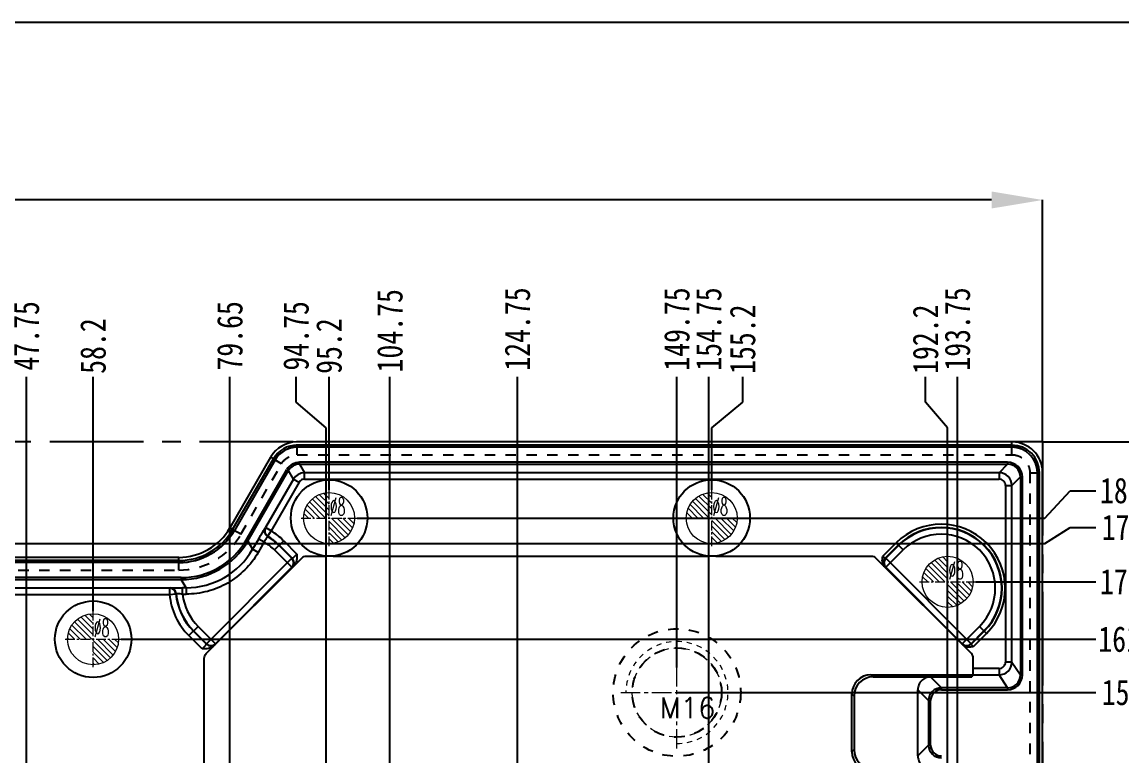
# Model space of a CAD drawing. Header units: millimetres. Extents: x -1265 to 1982, y -12197 to 1934.
# Drawn here: x 116.4 to 288.9, y -3887 to -3772 of the extents above; entities that cross this region are included whole.
import ezdxf
from ezdxf.enums import TextEntityAlignment as Align

# ---------------------------------------------------------------- set-up
doc = ezdxf.new("R2010")
doc.units = ezdxf.units.MM
doc.header["$LTSCALE"] = 16.335
doc.header["$PDMODE"] = 3
doc.header["$PDSIZE"] = 0.3125
doc.linetypes.add('CENTER', pattern=[0.6, 0.375, -0.075, 0.075, -0.075])
doc.linetypes.add('HIDDEN', pattern=[0.2, 0.1, -0.1])
doc.layers.get('0').update_dxf_attribs({"linetype": 'CONTINUOUS'})
doc.layers.get('Defpoints').update_dxf_attribs({"linetype": 'CONTINUOUS'})
doc.layers.add('DEFAULT_2', color=8, linetype='HIDDEN')
doc.layers.add('DIM', color=3, linetype='CONTINUOUS')
doc.layers.add('epin', color=13, linetype='CONTINUOUS', lineweight=9)
doc.layers.add('screw', color=33, linetype='CONTINUOUS', lineweight=13)
doc.styles.get("Standard").update_dxf_attribs({"font": 'txt', "width": 0.8})
doc.styles.add('TXT', font='txt.shx', dxfattribs={"bigfont": 'gbcbig.shx'})
doc.styles.add('TXT05', font='txt.shx', dxfattribs={"width": 0.5, "bigfont": 'gbcbig.shx'})
doc.dimstyles.new('11', dxfattribs={"dimtxt": 8, "dimasz": 8, "dimexe": 0, "dimexo": 0, "dimgap": 0, "dimtad": 0, "dimdsep": 46, "dimtxsty": 'Standard', "dimcen": 0, "dimclrd": 4, "dimclre": 4, "dimclrt": 6, "dimazin": 0, "dimtp": 0.01, "dimtm": 0.01, "dimtfac": 1, "dimtofl": 0, "dimtmove": 0, "dimatfit": 3, "dimfxl": 0, "dimtolj": 1, "dimarcsym": 0})

# ---------------------------------------------------------------- blocks, each defined once
blk = doc.blocks.new('*D653')
at = {"color": 4, "lineweight": -2}
for p, q in [((-137.77, -3837.82), (-137.77, -3799.89)), ((-129.77, -3799.89), (40.43, -3799.89)), ((268.42, -3799.89), (68.17, -3799.89)), ((276.42, -3837.82), (276.42, -3799.89))]:
    blk.add_line(p, q, dxfattribs=at)
at = {"color": 4}
for points in [[(-129.77, -3798.56), (-129.77, -3801.22), (-137.77, -3799.89)], [(268.42, -3798.56), (268.42, -3801.22), (276.42, -3799.89)]]:
    blk.add_solid(points, dxfattribs=at)
at = {"layer": 'Defpoints', "color": 0}
for p in [(-137.77, -3799.89), (-137.77, -3837.82), (276.42, -3837.82, 0)]:
    blk.add_point(p, dxfattribs=at)
at = {"color": 6, "insert": (54.3, -3799.89), "char_height": 8, "attachment_point": 5}
blk.add_mtext('\\A1;414.18', dxfattribs=at)
blk = doc.blocks.new('*D654')
at = {"color": 4, "lineweight": -2}
for p, q in [((276.42, -3837.82), (312.67, -3837.82)), ((312.67, -3845.82), (312.67, -4025.22)), ((312.67, -4215.36), (312.67, -4057.22)), ((276.42, -4223.36), (312.67, -4223.36))]:
    blk.add_line(p, q, dxfattribs=at)
at = {"color": 4}
for points in [[(311.33, -3845.82), (314, -3845.82), (312.67, -3837.82)], [(311.33, -4215.36), (314, -4215.36), (312.67, -4223.36)]]:
    blk.add_solid(points, dxfattribs=at)
at = {"layer": 'Defpoints', "color": 0}
for p in [(276.42, -3837.82), (276.42, -4223.36), (312.67, -4223.36)]:
    blk.add_point(p, dxfattribs=at)
at = {"color": 6, "insert": (312.67, -4041.22), "char_height": 8, "attachment_point": 5, "rotation": 90}
blk.add_mtext('\\A1;385.54', dxfattribs=at)
blk = doc.blocks.new('screw_m16_g')
at = {"layer": 'screw', "color": 1, "linetype": 'CENTER', "ltscale": 0.497582}
for p, q in [((0, -8.8), (0, 8.8)), ((-8.8, 0), (8.8, 0))]:
    blk.add_line(p, q, dxfattribs=at)
at = {"layer": 'screw', "color": 33, "linetype": 'HIDDEN', "ltscale": 0.497582}
blk.add_circle((0, 0), 7, dxfattribs=at)
at = {"layer": 'screw', "color": 92, "linetype": 'HIDDEN', "ltscale": 0.497582}
blk.add_arc((0, 0), 8, 270, 180, dxfattribs=at)
at = {"layer": 'screw', "color": 6, "style": 'TXT'}
blk.add_text('M16', height=3.2, dxfattribs=at).set_placement((-2.72, -4))
blk = doc.blocks.new('epin_ejp_8')
at = {"layer": 'epin'}
h = blk.add_hatch(dxfattribs=at)
h.set_pattern_fill('_ANSI31', color=123, scale=0.2, angle=90, style=0)
h.set_pattern_definition([(135, (-2636.1445, 786.8366), (-0.4490128, -0.4490128), [])])
h.paths.add_polyline_path([(0, 4, 0.414214), (-4, 0), (0, 0)])
h.paths.add_polyline_path([(4, 0), (0, 0), (0, -4, 0.414214)])
at = {"layer": 'epin', "color": 1, "linetype": 'CENTER', "ltscale": 0.248791}
for p, q in [((0, -4.4), (0, 4.4)), ((-4.4, 0), (4.4, 0))]:
    blk.add_line(p, q, dxfattribs=at)
at = {"layer": 'epin'}
blk.add_circle((0, 0), 4, dxfattribs=at)
at = {"layer": 'epin', "color": 6, "style": 'TXT05', "width": 0.5}
blk.add_text('%%c8', height=2.8, dxfattribs=at).set_placement((1.33, 1.8), align=Align.MIDDLE)
blk = doc.blocks.new('09')
at = {"layer": 'epin'}
for p in [(95.45, 2227.99), (155.45, 2227.99), (192.45, 2217.99), (58.45, 2208.99)]:
    blk.add_blockref('epin_ejp_8', p, dxfattribs=at)
blk = doc.blocks.new('*D727')
at = {"layer": 'Defpoints', "color": 0}
for p in [(219.07, -3877.1), (284.75, -3877.1), (69.32, -4030.59)]:
    blk.add_point(p, dxfattribs=at)
at = {"layer": 'DIM', "color": 4, "lineweight": -2}
blk.add_line((219.07, -3877.1), (284.75, -3877.1), dxfattribs=at)
at = {"layer": 'DIM', "color": 6, "insert": (292.22, -3877.1), "char_height": 4, "attachment_point": 5}
blk.add_mtext('\\A1;153.49', dxfattribs=at)
blk = doc.blocks.new('*D728')
at = {"layer": 'Defpoints', "color": 0}
for p in [(131.92, -3868.75), (284.75, -3868.75), (69.32, -4030.59)]:
    blk.add_point(p, dxfattribs=at)
at = {"layer": 'DIM', "color": 4, "lineweight": -2}
blk.add_line((131.92, -3868.75), (284.75, -3868.75), dxfattribs=at)
at = {"layer": 'DIM', "color": 6, "insert": (291.69, -3868.75), "char_height": 4, "attachment_point": 5}
blk.add_mtext('\\A1;161.85', dxfattribs=at)
blk = doc.blocks.new('*D729')
at = {"layer": 'Defpoints', "color": 0}
for p in [(284.75, -3851.24), (86.92, -3853.75), (69.32, -4030.59)]:
    blk.add_point(p, dxfattribs=at)
at = {"layer": 'DIM', "color": 4, "lineweight": -2}
for p, q in [((276.75, -3853.75), (280.75, -3851.24)), ((280.75, -3851.24), (284.75, -3851.24)), ((86.92, -3853.75), (276.75, -3853.75))]:
    blk.add_line(p, q, dxfattribs=at)
at = {"layer": 'DIM', "color": 6, "insert": (292.22, -3851.24), "char_height": 4, "attachment_point": 5}
blk.add_mtext('\\A1;176.85', dxfattribs=at)
blk = doc.blocks.new('*D730')
at = {"layer": 'Defpoints', "color": 0}
for p in [(265.92, -3859.75), (284.75, -3859.75), (69.32, -4030.59)]:
    blk.add_point(p, dxfattribs=at)
at = {"layer": 'DIM', "color": 4, "lineweight": -2}
blk.add_line((265.92, -3859.75), (284.75, -3859.75), dxfattribs=at)
at = {"layer": 'DIM', "color": 6, "insert": (291.95, -3859.75), "char_height": 4, "attachment_point": 5}
blk.add_mtext('\\A1;170.85', dxfattribs=at)
blk = doc.blocks.new('*D731')
at = {"layer": 'Defpoints', "color": 0}
for p in [(284.75, -3845.46), (168.92, -3849.75), (69.32, -4030.59)]:
    blk.add_point(p, dxfattribs=at)
at = {"layer": 'DIM', "color": 4, "lineweight": -2}
for p, q in [((276.75, -3849.75), (280.75, -3845.46)), ((280.75, -3845.46), (284.75, -3845.46)), ((168.92, -3849.75), (276.75, -3849.75))]:
    blk.add_line(p, q, dxfattribs=at)
at = {"layer": 'DIM', "color": 6, "insert": (291.95, -3845.46), "char_height": 4, "attachment_point": 5}
blk.add_mtext('\\A1;180.85', dxfattribs=at)
blk = doc.blocks.new('*D740')
at = {"layer": 'Defpoints', "color": 0}
for p in [(117.07, -3827.59), (117.07, -3995.7), (69.32, -4030.59)]:
    blk.add_point(p, dxfattribs=at)
at = {"layer": 'DIM', "color": 4, "lineweight": -2}
blk.add_line((117.07, -3995.7), (117.07, -3827.59), dxfattribs=at)
at = {"layer": 'DIM', "color": 6, "insert": (117.07, -3821.19), "char_height": 4, "attachment_point": 5, "rotation": 90}
blk.add_mtext('\\A1;47.75', dxfattribs=at)
blk = doc.blocks.new('*D741')
at = {"layer": 'Defpoints', "color": 0}
for p in [(148.97, -3827.59), (148.97, -3969.9), (69.32, -4030.59)]:
    blk.add_point(p, dxfattribs=at)
at = {"layer": 'DIM', "color": 4, "lineweight": -2}
blk.add_line((148.97, -3969.9), (148.97, -3827.59), dxfattribs=at)
at = {"layer": 'DIM', "color": 6, "insert": (148.97, -3821.19), "char_height": 4, "attachment_point": 5, "rotation": 90}
blk.add_mtext('\\A1;79.65', dxfattribs=at)
blk = doc.blocks.new('*D742')
at = {"layer": 'Defpoints', "color": 0}
for p in [(159.35, -3827.59), (164.07, -3958.1), (69.32, -4030.59)]:
    blk.add_point(p, dxfattribs=at)
at = {"layer": 'DIM', "color": 4, "lineweight": -2}
for p, q in [((159.35, -3831.59), (159.35, -3827.59)), ((164.07, -3835.59), (159.35, -3831.59)), ((164.07, -3958.1), (164.07, -3835.59))]:
    blk.add_line(p, q, dxfattribs=at)
at = {"layer": 'DIM', "color": 6, "insert": (159.35, -3821.19), "char_height": 4, "attachment_point": 5, "rotation": 90}
blk.add_mtext('\\A1;94.75', dxfattribs=at)
blk = doc.blocks.new('*D743')
at = {"layer": 'Defpoints', "color": 0}
for p in [(194.07, -3827.59), (194.07, -3995.7), (69.32, -4030.59)]:
    blk.add_point(p, dxfattribs=at)
at = {"layer": 'DIM', "color": 4, "lineweight": -2}
blk.add_line((194.07, -3995.7), (194.07, -3827.59), dxfattribs=at)
at = {"layer": 'DIM', "color": 6, "insert": (194.07, -3820.12), "char_height": 4, "attachment_point": 5, "rotation": 90}
blk.add_mtext('\\A1;124.75', dxfattribs=at)
blk = doc.blocks.new('*D744')
at = {"layer": 'Defpoints', "color": 0}
for p in [(224.07, -3827.59), (224.07, -3982.1), (69.32, -4030.59)]:
    blk.add_point(p, dxfattribs=at)
at = {"layer": 'DIM', "color": 4, "lineweight": -2}
blk.add_line((224.07, -3982.1), (224.07, -3827.59), dxfattribs=at)
at = {"layer": 'DIM', "color": 6, "insert": (224.07, -3820.12), "char_height": 4, "attachment_point": 5, "rotation": 90}
blk.add_mtext('\\A1;154.75', dxfattribs=at)
blk = doc.blocks.new('*D745')
at = {"layer": 'Defpoints', "color": 0}
for p in [(174.07, -3827.59), (174.07, -4018.7), (69.32, -4030.59)]:
    blk.add_point(p, dxfattribs=at)
at = {"layer": 'DIM', "color": 4, "lineweight": -2}
blk.add_line((174.07, -4018.7), (174.07, -3827.59), dxfattribs=at)
at = {"layer": 'DIM', "color": 6, "insert": (174.07, -3820.39), "char_height": 4, "attachment_point": 5, "rotation": 90}
blk.add_mtext('\\A1;104.75', dxfattribs=at)
blk = doc.blocks.new('*D746')
at = {"layer": 'Defpoints', "color": 0}
for p in [(263.07, -3827.59), (263.07, -4018.7), (69.32, -4030.59)]:
    blk.add_point(p, dxfattribs=at)
at = {"layer": 'DIM', "color": 4, "lineweight": -2}
blk.add_line((263.07, -4018.7), (263.07, -3827.59), dxfattribs=at)
at = {"layer": 'DIM', "color": 6, "insert": (263.07, -3820.12), "char_height": 4, "attachment_point": 5, "rotation": 90}
blk.add_mtext('\\A1;193.75', dxfattribs=at)
blk = doc.blocks.new('*D747')
at = {"layer": 'Defpoints', "color": 0}
for p in [(258.07, -3827.59), (261.52, -3969.9), (69.32, -4030.59)]:
    blk.add_point(p, dxfattribs=at)
at = {"layer": 'DIM', "color": 4, "lineweight": -2}
for p, q in [((258.07, -3831.59), (258.07, -3827.59)), ((261.52, -3835.59), (258.07, -3831.59)), ((261.52, -3969.9), (261.52, -3835.59))]:
    blk.add_line(p, q, dxfattribs=at)
at = {"layer": 'DIM', "color": 6, "insert": (258.07, -3821.72), "char_height": 4, "attachment_point": 5, "rotation": 90}
blk.add_mtext('\\A1;192.2', dxfattribs=at)
blk = doc.blocks.new('*D748')
at = {"layer": 'Defpoints', "color": 0}
for p in [(229.39, -3827.59), (224.52, -3845.35), (69.32, -4030.59)]:
    blk.add_point(p, dxfattribs=at)
at = {"layer": 'DIM', "color": 4, "lineweight": -2}
for p, q in [((229.39, -3831.59), (229.39, -3827.59)), ((224.52, -3835.59), (229.39, -3831.59)), ((224.52, -3845.35), (224.52, -3835.59))]:
    blk.add_line(p, q, dxfattribs=at)
at = {"layer": 'DIM', "color": 6, "insert": (229.39, -3821.72), "char_height": 4, "attachment_point": 5, "rotation": 90}
blk.add_mtext('\\A1;155.2', dxfattribs=at)
blk = doc.blocks.new('*D749')
at = {"layer": 'Defpoints', "color": 0}
for p in [(219.07, -3827.59), (219.07, -3873.2), (69.32, -4030.59)]:
    blk.add_point(p, dxfattribs=at)
at = {"layer": 'DIM', "color": 4, "lineweight": -2}
blk.add_line((219.07, -3873.2), (219.07, -3827.59), dxfattribs=at)
at = {"layer": 'DIM', "color": 6, "insert": (219.07, -3820.12), "char_height": 4, "attachment_point": 5, "rotation": 90}
blk.add_mtext('\\A1;149.75', dxfattribs=at)
blk = doc.blocks.new('*D750')
at = {"layer": 'Defpoints', "color": 0}
for p in [(127.52, -3827.59), (127.52, -3864.35), (69.32, -4030.59)]:
    blk.add_point(p, dxfattribs=at)
at = {"layer": 'DIM', "color": 4, "lineweight": -2}
blk.add_line((127.52, -3864.35), (127.52, -3827.59), dxfattribs=at)
at = {"layer": 'DIM', "color": 6, "insert": (127.52, -3822.79), "char_height": 4, "attachment_point": 5, "rotation": 90}
blk.add_mtext('\\A1;58.2', dxfattribs=at)
blk = doc.blocks.new('*D752')
at = {"layer": 'Defpoints', "color": 0}
for p in [(164.52, -3827.59), (164.52, -3845.35), (69.32, -4030.59)]:
    blk.add_point(p, dxfattribs=at)
at = {"layer": 'DIM', "color": 4, "lineweight": -2}
blk.add_line((164.52, -3845.35), (164.52, -3827.59), dxfattribs=at)
at = {"layer": 'DIM', "color": 6, "insert": (164.52, -3822.79), "char_height": 4, "attachment_point": 5, "rotation": 90}
blk.add_mtext('\\A1;95.2', dxfattribs=at)

msp = doc.modelspace()

# ---------------------------------------------------------------- linework, layer by layer
at = {"color": 1, "linetype": 'CENTER', "ltscale": 2.398001}
for q in [(-137.768, -3837.819), (276.417, -4223.364)]:
    msp.add_line((276.417, -3837.819, 0), q, dxfattribs=at)
at = {"color": 7, "linetype": 'Continuous'}
for p, q in [((271.596, -3837.819), (159.524, -3837.819)), ((271.596, -3838.319), (159.524, -3838.319)), ((271.58, -3838.637), (159.533, -3838.637)), ((271.596, -3838.319), (271.596, -3838.576)), ((155.349, -3840.23), (148.965, -3851.286)), ((149.398, -3851.536), (155.782, -3840.48)), ((156.052, -3840.646), (149.669, -3851.702)), ((155.782, -3840.48), (156.004, -3840.608)), ((159.908, -3841.297), (159.908, -3840.995)), ((270.929, -3840.995), (159.908, -3840.995)), ((159.908, -3841.297), (160.683, -3842.639)), ((159.908, -3841.297), (270.929, -3841.297)), ((269.587, -3842.639), (270.929, -3841.297)), ((270.929, -3840.995), (270.929, -3841.297)), ((151.524, -3853.207), (157.907, -3842.151)), ((151.785, -3853.358), (158.168, -3842.302)), ((157.907, -3842.151), (158.168, -3842.302)), ((158.943, -3843.644), (158.168, -3842.302)), ((160.683, -3843.644), (160.683, -3842.639)), ((269.587, -3842.639), (160.683, -3842.639)), ((269.587, -3842.639), (269.587, -3843.644)), ((272.939, -3843.307), (271.597, -3844.649)), ((272.939, -3843.307), (272.939, -3874.344)), ((272.939, -3843.307), (273.241, -3843.307)), ((273.241, -3874.344), (273.241, -3843.307)), ((275.599, -4158.227), (275.599, -3842.656)), ((275.917, -4158.243), (275.917, -3842.64)), ((276.417, -4158.243), (276.417, -3842.64)), ((158.943, -3843.644), (154.553, -3851.248)), ((159.813, -3844.147), (155.423, -3851.75)), ((158.943, -3843.644), (159.813, -3844.147)), ((160.683, -3843.644), (269.587, -3843.644)), ((270.592, -3844.649), (270.592, -3872.33)), ((270.592, -3844.649), (271.597, -3844.649)), ((271.597, -3872.33), (271.597, -3844.649)), ((149.659, -3851.686), (149.398, -3851.536)), ((154.518, -3851.27), (154.553, -3851.248)), ((155.423, -3851.75), (154.553, -3851.248)), ((154.903, -3852.609), (155.423, -3851.75)), ((151.785, -3853.358), (151.524, -3853.207)), ((151.785, -3853.358), (152.529, -3854.648)), ((153.485, -3852.993), (152.529, -3854.648)), ((154.355, -3853.495), (153.4, -3855.15)), ((153.485, -3852.993), (154.355, -3853.495)), ((154.87, -3852.633), (154.903, -3852.609)), ((155.965, -3854.756), (157.412, -3853.309)), ((157.412, -3853.309), (159.489, -3855.387)), ((251.353, -3855.73), (253.43, -3853.652)), ((253.43, -3853.652), (254.534, -3854.756)), ((153.4, -3855.15), (152.529, -3854.648)), ((158.678, -3857.469), (155.965, -3854.756)), ((158.678, -3856.049), (156.675, -3854.046)), ((156.702, -3854.019), (158.731, -3856.049)), ((251.744, -3856.049), (253.785, -3854.007)), ((253.824, -3854.046), (251.821, -3856.049)), ((251.821, -3857.469), (254.534, -3854.756)), ((140.966, -3856.727), (102.703, -3856.727)), ((140.957, -3855.909), (102.712, -3855.909)), ((140.957, -3856.409), (102.712, -3856.409)), ((140.957, -3856.409), (140.957, -3856.666)), ((145.244, -3871.005), (160.233, -3856.016)), ((145.277, -3869.45), (158.678, -3856.049)), ((158.678, -3856.049), (158.731, -3856.049)), ((160.943, -3855.722), (163.895, -3855.722)), ((165.154, -3855.722), (223.895, -3855.722)), ((225.154, -3855.722), (249.556, -3855.722)), ((265.255, -3871.005), (250.266, -3856.016)), ((251.744, -3856.049), (251.821, -3856.049)), ((265.222, -3869.45), (251.821, -3856.049)), ((146.697, -3869.45), (158.678, -3857.469)), ((158.678, -3857.469), (158.731, -3857.469)), ((251.744, -3857.469), (251.821, -3857.469)), ((251.821, -3857.469), (263.802, -3869.45)), ((141.342, -3859.085), (102.327, -3859.085)), ((102.327, -3859.387), (141.342, -3859.387)), ((141.342, -3859.085), (141.342, -3859.387)), ((142.087, -3860.677), (141.342, -3859.387)), ((100.846, -3861.734), (139.503, -3861.734)), ((139.503, -3860.729), (101.851, -3860.729)), ((139.503, -3860.729), (139.539, -3860.711)), ((139.503, -3860.729), (139.503, -3861.734)), ((139.503, -3861.734), (140.503, -3861.64)), ((140.503, -3861.64), (140.539, -3861.623)), ((141.554, -3861.682), (141.554, -3860.677)), ((142.087, -3860.677), (141.554, -3860.677)), ((141.554, -3861.682), (142.087, -3861.682)), ((142.087, -3860.677), (142.087, -3861.682)), ((142.537, -3868.184), (143.984, -3866.737)), ((145.277, -3869.503), (143.247, -3867.474)), ((143.274, -3867.447), (145.277, -3869.45)), ((146.697, -3869.45), (143.984, -3866.737)), ((263.802, -3869.45), (266.525, -3866.727)), ((265.222, -3869.45), (267.225, -3867.447)), ((267.264, -3867.486), (265.222, -3869.527)), ((266.515, -3866.737), (267.619, -3867.841)), ((144.615, -3870.261), (142.537, -3868.184)), ((267.63, -3867.829), (265.541, -3869.918)), ((145.277, -3869.503), (145.277, -3869.45)), ((146.697, -3869.503), (146.697, -3869.45)), ((263.802, -3869.45), (263.802, -3869.527)), ((265.222, -3869.45), (265.222, -3869.527)), ((144.949, -3960.328), (144.949, -3871.715)), ((265.549, -3874.314), (265.549, -3871.715)), ((271.597, -3872.33), (270.592, -3872.33)), ((271.597, -3872.33), (272.939, -3874.344)), ((249.503, -3874.314), (269.587, -3874.34)), ((249.503, -3874.314), (249.846, -3874.656)), ((265.532, -3874.34), (265.321, -3874.656)), ((269.587, -3873.335), (265.549, -3873.335)), ((269.587, -3873.335), (269.587, -3874.34)), ((270.93, -3876.354), (269.587, -3874.34)), ((273.241, -3874.344), (272.939, -3874.344)), ((249.846, -3874.656), (265.321, -3874.656)), ((258.856, -3874.656), (260.554, -3876.354)), ((246.504, -3886.39), (246.504, -3877.313)), ((246.504, -3877.313), (246.847, -3877.655)), ((246.847, -3877.655), (246.847, -3886.048)), ((256.847, -3887.038), (256.847, -3876.665)), ((258.544, -3878.363), (256.847, -3876.665)), ((260.554, -3876.655), (260.554, -3876.354)), ((270.93, -3876.354), (260.554, -3876.354)), ((260.554, -3876.655), (270.93, -3876.655)), ((270.93, -3876.354), (270.93, -3876.655)), ((258.544, -3878.363), (258.544, -3885.34)), ((258.544, -3878.363), (258.846, -3878.363)), ((258.846, -3885.34), (258.846, -3878.363)), ((246.504, -3886.39), (246.847, -3886.048)), ((256.847, -3887.038), (258.544, -3885.34)), ((258.846, -3885.34), (258.544, -3885.34))]:
    msp.add_line(p, q, dxfattribs=at)
msp.add_lwpolyline([(-192.467, -3771.989), (531.37, -3771.989), (531.37, -4334.018), (-192.467, -4334.018)], close=True)
for centre in [(164.524, -3849.746), (224.524, -3849.746), (127.524, -3868.746)]:
    msp.add_circle(centre, 6, dxfattribs=at)
for centre, radius, start, end in [((159.524, -3842.64), 4.821, 91.5843, 148.98038), ((159.524, -3842.583), 4.764, 90.00085, 91.60398), ((271.596, -3842.592), 4.773, 89.06983, 89.99974), ((271.596, -3842.64), 4.821, 1.38167, 89.0823), ((159.523, -3842.639), 4.32, 89.99461, 150.00539), ((271.596, -3842.64), 4.321, 0.00032, 89.99968), ((159.47, -3842.609), 4.759, 148.96708, 149.99964), ((159.908, -3843.306), 2.311, 89.99211, 150.00789), ((270.929, -3843.306), 2.311, 359.99614, 90.00386), ((270.93, -3843.306), 2.009, 359.99269, 90.00731), ((160.683, -3844.649), 2.01, 89.99806, 150.00194), ((269.587, -3844.649), 2.01, 0.00872, 89.99128), ((271.64, -3842.64), 4.777, 0.00059, 1.39807), ((269.587, -3844.649), 1.005, 359.99638, 90.00362), ((140.957, -3846.662), 9.247, 269.99989, 330.00011), ((140.957, -3846.662), 9.747, 269.99908, 330.00092), ((155.389, -3851.772), 1.005, 150.05423, 238.86877), ((155.424, -3851.75), 1.005, 148.798, 238.79148), ((149.974, -3860.747), 10.518, 45, 58.79792), ((260.524, -3860.747), 10.033, 315.09252, 135), ((260.524, -3860.747), 9.531, 315, 135), ((260.524, -3860.747), 9.476, 315, 135), ((141.342, -3847.329), 11.756, 269.99908, 330.00092), ((141.342, -3847.329), 12.058, 269.99951, 330.00049), ((149.974, -3860.747), 8.472, 45, 58.86352), ((149.974, -3860.747), 9.476, 45, 58.89623), ((149.974, -3860.747), 9.514, 45, 58.79792), ((260.524, -3860.747), 8.472, 315.09273, 135), ((142.087, -3848.619), 12.058, 269.99825, 330.00175), ((157.966, -3856.759), 1.006, 315.06678, 44.93322), ((158.019, -3856.759), 1.006, 315.08418, 44.91581), ((252.456, -3856.759), 1.006, 135.08419, 224.91582), ((252.533, -3856.759), 1.006, 135.06678, 224.93322), ((139.502, -3861.734), 1.005, 5.39199, 89.96692), ((149.974, -3860.747), 10.518, 185.38784, 225), ((139.538, -3861.716), 1.005, 5.32627, 89.94907), ((149.974, -3860.747), 9.514, 185.38784, 225), ((149.974, -3860.747), 9.476, 185.30415, 225), ((149.974, -3860.747), 8.472, 186.33639, 225), ((145.987, -3868.738), 1.006, 225.06677, 314.93323), ((145.987, -3868.791), 1.006, 225.08419, 314.91582), ((264.512, -3868.738), 1.006, 225.06677, 314.93323), ((264.512, -3868.815), 1.006, 225.08418, 314.91581), ((269.587, -3872.33), 2.01, 270.01308, 359.98692), ((269.587, -3872.33), 1.005, 270.00003, 0.01088), ((270.93, -3874.344), 2.311, 270.00376, 0.01586), ((270.93, -3874.345), 2.009, 269.99612, 0.01806), ((260.554, -3878.363), 2.009, 90.00036, 179.99964), ((260.553, -3878.363), 1.708, 89.98821, 180.01179), ((260.554, -3885.34), 2.009, 180.00036, 269.99964), ((260.553, -3885.34), 1.708, 179.98821, 270.01179)]:
    msp.add_arc(centre, radius, start, end, dxfattribs=at)
for centre, major_axis, ratio, start_param, end_param in [((159.533, -3842.657), (-2.01, 3.482), 0.9997969, 5.7596745, 6.8066962), ((271.579, -3842.657), (2.843, 2.843), 0.9996955, 5.497923, 7.0684476), ((140.965, -3846.675), (-5.026, 8.705), 0.9997969, -3.6651065, -2.6180788), ((249.505, -3877.315), (2.123, -2.123), 0.999315, 2.3565371, 3.9266482), ((249.848, -3877.657), (2.123, -2.123), 0.999315, 2.3565371, 3.9266482), ((249.505, -3886.388), (2.123, 2.123), 0.999315, -3.9266482, -2.3565371), ((249.848, -3886.046), (2.123, 2.123), 0.999315, -3.9266482, -2.3565371)]:
    msp.add_ellipse(centre, major_axis=major_axis, ratio=ratio, start_param=start_param, end_param=end_param, dxfattribs=at)
for points, knots in [([(159.908, -3841.297), (159.562, -3841.297), (158.862, -3841.494), (158.341, -3842.002), (158.168, -3842.302)], [0, 0, 0, 0, 0.4999997, 1, 1, 1, 1]), ([(160.683, -3843.644), (160.51, -3843.644), (160.16, -3843.742), (159.9, -3843.997), (159.813, -3844.147)], [0, 0, 0, 0, 0.5000016, 1, 1, 1, 1]), ([(153.485, -3852.993), (153.61, -3852.775), (153.794, -3852.46), (154.03, -3852.059), (154.182, -3851.803), (154.311, -3851.592), (154.407, -3851.43), (154.476, -3851.334), (154.504, -3851.28), (154.518, -3851.27)], [0, 0, 0, 0, 0.374784, 0.5449442, 0.694933, 0.8193916, 0.913908, 0.974761, 1, 1, 1, 1]), ([(154.87, -3852.633), (154.861, -3852.635), (154.846, -3852.664), (154.81, -3852.71), (154.761, -3852.792), (154.697, -3852.896), (154.621, -3853.025), (154.505, -3853.226), (154.416, -3853.385), (154.355, -3853.495)], [0, 0, 0, 0, 0.0260658, 0.0874602, 0.1815159, 0.3053157, 0.4553013, 0.6254795, 1, 1, 1, 1]), ([(153.4, -3855.15), (152.827, -3856.132), (151.431, -3857.964), (148.693, -3860.06), (145.508, -3861.384), (143.223, -3861.677), (142.087, -3861.682)], [0, 0, 0, 0, 0.2499999, 0.5, 0.7500001, 1, 1, 1, 1]), ([(158.731, -3856.049), (158.74, -3856.052), (158.771, -3856.033), (158.82, -3856.002), (158.895, -3855.941), (159.032, -3855.825), (159.234, -3855.638), (159.401, -3855.475), (159.489, -3855.387)], [0, 0, 0, 0, 0.0286234, 0.0908401, 0.1850528, 0.3085901, 0.6274023, 1, 1, 1, 1]), ([(159.489, -3855.387), (159.489, -3855.724), (159.485, -3856.397), (159.195, -3857.053), (158.959, -3857.289)], [0, 0, 0, 0, 0.5026558, 1, 1, 1, 1]), ([(251.662, -3857.412), (251.558, -3857.307), (251.388, -3857.055), (251.239, -3856.472), (251.303, -3856.022), (251.353, -3855.73)], [0, 0, 0, 0, 0.2498943, 0.5001423, 1, 1, 1, 1]), ([(251.353, -3855.73), (251.397, -3855.774), (251.48, -3855.853), (251.594, -3855.953), (251.676, -3856.018), (251.721, -3856.044), (251.739, -3856.051), (251.744, -3856.049)], [0, 0, 0, 0, 0.3655516, 0.6780352, 0.9004256, 0.9668963, 1, 1, 1, 1]), ([(158.731, -3857.469), (158.74, -3857.469), (158.764, -3857.451), (158.81, -3857.419), (158.878, -3857.36), (158.93, -3857.315), (158.959, -3857.289)], [0, 0, 0, 0, 0.0914267, 0.2898232, 0.5942438, 1, 1, 1, 1]), ([(251.662, -3857.412), (251.68, -3857.427), (251.706, -3857.444), (251.734, -3857.469), (251.744, -3857.469)], [0, 0, 0, 0, 0.6967318, 1, 1, 1, 1]), ([(139.539, -3860.711), (139.554, -3860.703), (139.615, -3860.706), (139.733, -3860.694), (139.923, -3860.692), (140.171, -3860.686), (140.47, -3860.682), (140.937, -3860.678), (141.303, -3860.677), (141.554, -3860.677)], [0, 0, 0, 0, 0.0250962, 0.0859746, 0.1806511, 0.3053156, 0.455468, 0.6256512, 1, 1, 1, 1]), ([(141.554, -3861.682), (141.428, -3861.668), (141.243, -3861.651), (141.007, -3861.634), (140.857, -3861.624), (140.733, -3861.62), (140.637, -3861.615), (140.579, -3861.62), (140.545, -3861.617), (140.539, -3861.623)], [0, 0, 0, 0, 0.3757058, 0.5460524, 0.6960426, 0.8197438, 0.9135731, 0.9745647, 1, 1, 1, 1]), ([(144.615, -3870.261), (144.703, -3870.173), (144.865, -3870.006), (145.053, -3869.804), (145.169, -3869.667), (145.229, -3869.592), (145.261, -3869.543), (145.28, -3869.512), (145.277, -3869.503)], [0, 0, 0, 0, 0.3725977, 0.6914099, 0.8149472, 0.90916, 0.9713767, 1, 1, 1, 1]), ([(146.517, -3869.731), (146.281, -3869.968), (145.625, -3870.258), (144.952, -3870.261), (144.615, -3870.261)], [0, 0, 0, 0, 0.4973441, 1, 1, 1, 1]), ([(146.517, -3869.731), (146.543, -3869.702), (146.588, -3869.65), (146.647, -3869.582), (146.679, -3869.537), (146.697, -3869.512), (146.697, -3869.503)], [0, 0, 0, 0, 0.4057557, 0.7101762, 0.9085731, 1, 1, 1, 1]), ([(263.802, -3869.527), (263.802, -3869.537), (263.827, -3869.565), (263.844, -3869.591), (263.859, -3869.609)], [0, 0, 0, 0, 0.3032725, 1, 1, 1, 1]), ([(265.541, -3869.918), (265.249, -3869.968), (264.799, -3870.032), (264.216, -3869.883), (263.964, -3869.713), (263.859, -3869.609)], [0, 0, 0, 0, 0.4998583, 0.7501064, 1, 1, 1, 1]), ([(265.222, -3869.527), (265.219, -3869.532), (265.227, -3869.55), (265.253, -3869.595), (265.318, -3869.677), (265.418, -3869.791), (265.497, -3869.874), (265.541, -3869.918)], [0, 0, 0, 0, 0.033104, 0.0995749, 0.3219651, 0.6344485, 1, 1, 1, 1]), ([(257.433, -3875.243), (257.249, -3875.428), (256.952, -3875.877), (256.847, -3876.404), (256.847, -3876.665)], [0, 0, 0, 0, 0.5001176, 1, 1, 1, 1]), ([(258.856, -3874.656), (258.595, -3874.656), (258.067, -3874.761), (257.618, -3875.058), (257.433, -3875.243)], [0, 0, 0, 0, 0.4998824, 1, 1, 1, 1]), ([(256.847, -3887.038), (256.847, -3887.299), (256.952, -3887.826), (257.249, -3888.275), (257.433, -3888.46)], [0, 0, 0, 0, 0.499883, 1, 1, 1, 1])]:
    msp.add_open_spline(points, degree=3, knots=knots, dxfattribs=at)
for points in [[(160.233, -3856.016), (160.326, -3855.924), (160.548, -3855.773), (160.812, -3855.722), (160.943, -3855.722)], [(249.556, -3855.722), (249.687, -3855.722), (249.951, -3855.773), (250.173, -3855.924), (250.266, -3856.016)], [(144.949, -3871.715), (144.95, -3871.584), (145.001, -3871.32), (145.152, -3871.098), (145.244, -3871.005)], [(265.549, -3871.715), (265.549, -3871.584), (265.498, -3871.32), (265.347, -3871.098), (265.255, -3871.005)]]:
    msp.add_open_spline(points, degree=3, dxfattribs=at)
at = {"layer": 'DEFAULT_2', "color": 8, "linetype": 'HIDDEN'}
for p, q in [((159.524, -3839.819), (159.524, -3837.819)), ((271.596, -3838.319), (271.596, -3837.819)), ((159.524, -3839.819), (271.596, -3839.819)), ((271.596, -3839.819), (271.596, -3838.576)), ((150.697, -3852.286), (157.081, -3841.23)), ((155.782, -3840.48), (155.349, -3840.23)), ((157.081, -3841.23), (156.004, -3840.608)), ((156.052, -3840.646), (156.043, -3840.63)), ((274.417, -3842.64), (274.417, -4158.243)), ((274.417, -3842.64), (276.417, -3842.64)), ((149.398, -3851.536), (148.965, -3851.286)), ((149.659, -3851.686), (149.669, -3851.702)), ((150.697, -3852.286), (149.659, -3851.686)), ((140.957, -3856.409), (140.957, -3855.909)), ((140.957, -3857.909), (140.957, -3856.666)), ((140.957, -3856.711), (140.966, -3856.727)), ((102.712, -3857.909), (140.957, -3857.909)), ((265.549, -3874.314), (265.532, -3874.34))]:
    msp.add_line(p, q, dxfattribs=at)
for radius in [10, 7]:
    msp.add_circle((219.072, -3877.099), radius, dxfattribs=at)
for centre, radius, start, end in [((159.526, -3842.645), 4.024, 110.01332, 149.96242), ((140.957, -3846.662), 10.048, 270.5922, 329.4078), ((141.042, -3846.711), 9.95, 329.40111, 329.99972), ((140.957, -3846.662), 11.247, 270, 330), ((140.957, -3846.76), 9.95, 270.00028, 270.59889)]:
    msp.add_arc(centre, radius, start, end, dxfattribs=at)
for points, knots in [([(157.081, -3841.23), (157.319, -3840.804), (158.051, -3840.087), (159.038, -3839.813), (159.524, -3839.819)], [0, 0, 0, 0, 0.5010702, 1, 1, 1, 1]), ([(271.596, -3839.819), (271.963, -3839.817), (272.706, -3839.968), (273.645, -3840.595), (274.269, -3841.534), (274.419, -3842.275), (274.417, -3842.64)], [0, 0, 0, 0, 0.2501544, 0.5007761, 0.7509667, 1, 1, 1, 1]), ([(275.415, -3841.399), (275.22, -3840.805), (274.551, -3839.685), (273.431, -3839.016), (272.837, -3838.821)], [0, 0, 0, 0, 0.5000004, 1, 1, 1, 1]), ([(265.532, -3874.34), (265.537, -3874.333), (265.534, -3874.302), (265.541, -3874.245), (265.542, -3874.151), (265.546, -3873.971), (265.548, -3873.695), (265.549, -3873.461), (265.549, -3873.335)], [0, 0, 0, 0, 0.0240058, 0.0839459, 0.1776991, 0.3021053, 0.6238167, 1, 1, 1, 1])]:
    msp.add_open_spline(points, degree=3, knots=knots, dxfattribs=at)
for points in [[(159.524, -3838.621), (159.058, -3838.621), (158.586, -3838.705), (158.149, -3838.864)], [(272.837, -3838.821), (272.439, -3838.691), (272.015, -3838.621), (271.596, -3838.621)], [(275.615, -3842.64), (275.615, -3842.221), (275.545, -3841.797), (275.415, -3841.399)]]:
    msp.add_open_spline(points, degree=3, dxfattribs=at)

# ---------------------------------------------------------------- block references
msp.add_blockref('09', (69.072, -6077.738))
at = {"layer": 'screw'}
msp.add_blockref('screw_m16_g', (219.072, -3877.099), dxfattribs=at)

# ---------------------------------------------------------------- dimensions: what is measured, and where the dimension line sits
dim = msp.add_linear_dim(base=(-137.7679, -3799.8901), p1=(276.4168, -3837.8192, 0), p2=(-137.7679, -3837.8192), dimstyle='11', override={"dimfxl": 1.25, "dimarcsym": 1})
dim.commit()
dim.dimension.update_dxf_attribs({"geometry": '*D653', "text_midpoint": (54.2994, -3799.8901), "dimtype": 160})
dim = msp.add_linear_dim(base=(312.6669, -4223.3639), p1=(276.4168, -3837.8192), p2=(276.4168, -4223.3639), angle=90, dimstyle='11', override={"dimfxl": 1.25, "dimarcsym": 1})
dim.commit()
dim.dimension.update_dxf_attribs({"geometry": '*D654', "text_midpoint": (312.6669, -4041.2233), "dimtype": 160})
at = {"layer": 'DIM'}
for feature_location, offset, dtype, origin, picture, middle in [((194.072, -3995.699), (0, 168.108), 1, (69.324, -4030.592), '*D743', (194.072, -3820.124)), ((224.072, -3982.099), (0, 154.508), 1, (69.324, -4030.592), '*D744', (224.072, -3820.124)), ((263.072, -4018.699), (0, 191.108), 1, (69.324, -4030.592), '*D746', (263.072, -3820.124)), ((219.072, -3873.199), (0, 45.609), 1, (69.324, -4030.592), '*D749', (219.072, -3820.124)), ((174.072, -4018.699), (0, 191.108), 1, (69.324, -4030.592), '*D745', (174.072, -3820.391)), ((117.072, -3995.699), (0, 168.108), 1, (69.324, -4030.592), '*D740', (117.072, -3821.191)), ((148.974, -3969.897), (0, 142.306), 1, (69.324, -4030.592), '*D741', (148.974, -3821.191)), ((164.072, -3958.099), (-4.718, 130.508), 1, (69.324, -4030.592), '*D742', (159.354, -3821.191)), ((261.524, -3969.897), (-3.452, 142.306), 1, (69.324, -4030.592), '*D747', (258.072, -3821.724)), ((224.524, -3845.347), (4.866, 17.756), 1, (69.324, -4030.592), '*D748', (229.39, -3821.724)), ((127.524, -3864.347), (0, 36.756), 1, (69.324, -4030.592), '*D750', (127.524, -3822.791)), ((164.524, -3845.347), (0, 17.756), 1, (69.324, -4030.592), '*D752', (164.524, -3822.791)), ((168.924435306, -3849.746517515), (115.827504243, 4.286504531), 0, (69.324435306, -4030.591517514), '*D731', (291.951939549, -3845.460012984)), ((86.924435306, -3853.746517515), (197.827504243, 2.506977814), 0, (69.324435306, -4030.591517514), '*D729', (292.218606216, -3851.239539701)), ((265.924435306, -3859.746517515), (18.827504243, 0), 0, (69.324435306, -4030.591517514), '*D730', (291.951939549, -3859.746517515)), ((131.924435306, -3868.746517515), (152.827504243, 0), 0, (69.324435306, -4030.591517514), '*D728', (291.685272883, -3868.746517515)), ((219.072, -3877.099), (65.68, 0), 0, (69.324, -4030.592), '*D727', (292.219, -3877.099))]:
    dim = msp.add_ordinate_dim(feature_location=feature_location, offset=offset, dtype=dtype, origin=origin, dimstyle='11', override={"dimtxt": 4, "dimasz": 2, "dimfxl": 1.25, "dimarcsym": 1}, dxfattribs=at)
    dim.commit()
    dim.dimension.update_dxf_attribs({"geometry": picture, "text_midpoint": middle})

doc.saveas('drawing.dxf')
